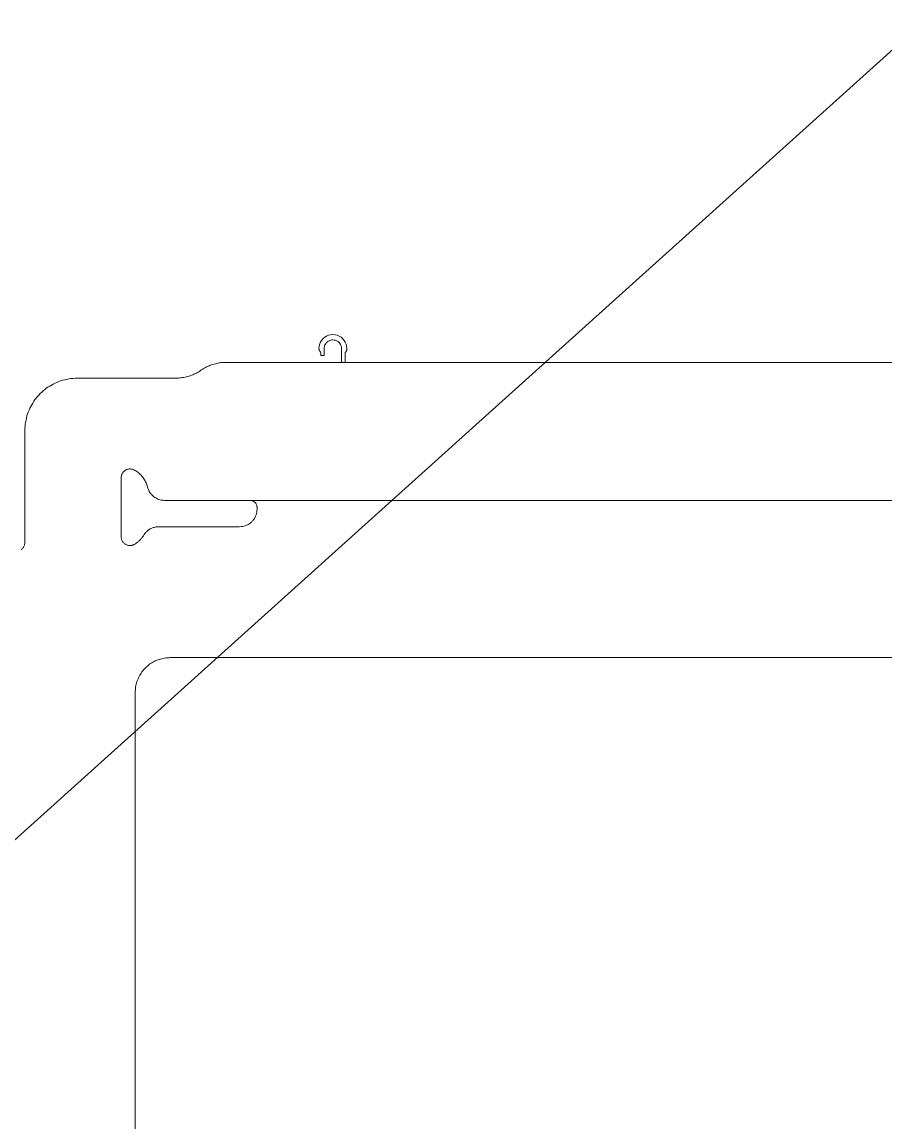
# Model space of a CAD drawing. Header units: millimetres. Extents: x 1863 to 2194, y 977 to 1295.
# Drawn here: x 2068.78 to 2093.49, y 1131.27 to 1162.76 of the extents above; entities that cross this region are included whole.
import ezdxf

# ---------------------------------------------------------------- set-up
doc = ezdxf.new("R2010")
doc.units = ezdxf.units.MM
doc.layers.add('2', color=7, linetype='Continuous', true_color=0xffffff)
doc.layers.add('BMLJ', color=4, linetype='Continuous')
doc.layers.get('0').off()

# ---------------------------------------------------------------- blocks, each defined once
blk = doc.blocks.new('A$C1B9535D9')
at = {"layer": '2', "color": 35, "linetype": 'Continuous', "lineweight": 18}
for p, q in [((3.5, 35.268), (3.558, 35.292)), ((3.558, 35.292), (3.619, 35.307)), ((3.619, 35.307), (3.684, 35.312)), ((3.684, 35.312), (3.702, 35.312)), ((3.702, 35.312), (3.711, 35.312)), ((3.711, 35.312), (3.719, 35.311)), ((3.719, 35.311), (3.728, 35.309)), ((3.728, 35.309), (3.736, 35.307)), ((3.736, 35.307), (3.744, 35.304)), ((3.744, 35.304), (3.752, 35.301)), ((3.752, 35.301), (3.76, 35.297)), ((3.76, 35.297), (3.777, 35.287)), ((3.777, 35.284), (3.805, 35.268)), ((3.284, 34.912), (3.289, 34.977)), ((3.289, 34.977), (3.304, 35.039)), ((3.304, 35.039), (3.328, 35.096)), ((3.328, 35.096), (3.361, 35.149)), ((3.361, 35.149), (3.401, 35.195)), ((3.401, 35.195), (3.448, 35.235)), ((3.447, 34.991), (3.438, 34.953)), ((3.462, 35.027), (3.447, 34.991)), ((3.448, 35.235), (3.5, 35.268)), ((3.482, 35.06), (3.462, 35.027)), ((3.507, 35.089), (3.482, 35.06)), ((3.536, 35.114), (3.507, 35.089)), ((3.569, 35.134), (3.536, 35.114)), ((3.605, 35.149), (3.569, 35.134)), ((3.644, 35.159), (3.605, 35.149)), ((3.684, 35.162), (3.644, 35.159)), ((4.023, 35.162), (3.684, 35.162)), ((3.805, 35.268), (3.834, 35.262)), ((3.834, 35.262), (4.023, 35.262)), ((4.023, 35.262), (4.029, 35.263)), ((4.029, 35.162), (4.023, 35.162)), ((4.029, 35.263), (4.034, 35.263)), ((4.034, 35.162), (4.029, 35.162)), ((4.034, 35.263), (4.04, 35.263)), ((4.04, 35.163), (4.034, 35.162)), ((4.04, 35.263), (4.046, 35.264)), ((4.046, 35.163), (4.04, 35.163)), ((4.046, 35.264), (4.052, 35.264)), ((4.052, 35.164), (4.046, 35.163)), ((4.052, 35.264), (4.058, 35.265)), ((4.058, 35.164), (4.052, 35.164)), ((4.058, 35.265), (4.063, 35.266)), ((4.063, 35.165), (4.058, 35.164)), ((4.063, 35.266), (4.069, 35.267)), ((4.069, 35.166), (4.063, 35.165)), ((4.069, 35.267), (4.074, 35.269)), ((4.074, 35.167), (4.069, 35.166)), ((4.074, 35.269), (4.08, 35.27)), ((4.08, 35.168), (4.074, 35.167)), ((4.08, 35.27), (4.08, 35.27)), ((4.08, 35.168), (4.08, 35.168)), ((3.289, 34.848), (3.284, 34.912)), ((3.304, 34.788), (3.289, 34.848)), ((3.327, 34.731), (3.304, 34.788)), ((3.359, 34.679), (3.327, 34.731)), ((3.398, 34.632), (3.359, 34.679)), ((3.438, 34.953), (3.434, 34.912)), ((3.434, 34.912), (3.436, 34.883)), ((3.436, 34.883), (3.441, 34.855)), ((3.441, 34.855), (3.449, 34.828)), ((3.449, 34.828), (3.46, 34.802)), ((3.46, 34.802), (3.474, 34.778)), ((3.474, 34.778), (3.49, 34.755)), ((3.49, 34.755), (3.509, 34.734)), ((3.509, 34.734), (3.53, 34.716)), ((3.53, 34.716), (3.554, 34.699)), ((3.554, 34.699), (3.579, 34.686)), ((3.579, 34.686), (3.605, 34.675)), ((3.605, 34.675), (3.631, 34.669)), ((3.631, 34.669), (3.658, 34.664)), ((3.658, 34.664), (3.684, 34.662)), ((3.684, 34.662), (3.879, 34.662)), ((3.879, 34.662), (3.879, 34.564)), ((3.444, 34.592), (3.398, 34.632)), ((3.495, 34.559), (3.444, 34.592)), ((3.552, 34.535), (3.495, 34.559)), ((3.612, 34.519), (3.552, 34.535)), ((3.676, 34.512), (3.612, 34.519)), ((3.685, 34.513), (3.676, 34.512)), ((3.694, 34.513), (3.685, 34.513)), ((3.703, 34.515), (3.694, 34.513)), ((3.712, 34.517), (3.703, 34.515)), ((3.72, 34.52), (3.712, 34.517)), ((3.728, 34.523), (3.72, 34.52)), ((3.736, 34.527), (3.728, 34.523)), ((3.744, 34.531), (3.736, 34.527)), ((3.751, 34.536), (3.744, 34.531)), ((3.758, 34.542), (3.751, 34.536)), ((3.783, 34.557), (3.758, 34.542)), ((3.817, 34.564), (3.783, 34.557)), ((3.879, 34.564), (3.817, 34.564))]:
    blk.add_line(p, q, dxfattribs=at)
for points, degree in [([(4.08, 106.628), (4.08, 31.849)], 1), ([(8.031, 30.091), (8.031, 66.382)], 1), ([(8.035, 66.377), (8.035, 32.542)], 1), ([(12.531, 30.25), (12.531, 62.173)], 1), ([(8.035, 32.542), (8.036, 32.553), (8.037, 32.563), (8.038, 32.574)], 3), ([(8.038, 32.574), (8.04, 32.584), (8.043, 32.595), (8.045, 32.605)], 3), ([(8.045, 32.605), (8.049, 32.614), (8.053, 32.624), (8.057, 32.634)], 3), ([(8.057, 32.634), (8.063, 32.642), (8.068, 32.651), (8.073, 32.66)], 3), ([(8.073, 32.66), (8.08, 32.667), (8.087, 32.675), (8.093, 32.683)], 3), ([(8.093, 32.683), (8.101, 32.69), (8.109, 32.696), (8.117, 32.703)], 3), ([(8.117, 32.703), (8.125, 32.708), (8.134, 32.714), (8.143, 32.719)], 3), ([(8.143, 32.719), (8.153, 32.723), (8.162, 32.727), (8.172, 32.731)], 3), ([(8.172, 32.731), (8.182, 32.734), (8.192, 32.737), (8.202, 32.739)], 3), ([(8.202, 32.739), (8.213, 32.74), (8.224, 32.741), (8.235, 32.742)], 3), ([(8.235, 32.742), (8.285, 32.742)], 1), ([(8.285, 32.742), (8.312, 32.739), (8.339, 32.737), (8.366, 32.735)], 3), ([(8.366, 32.735), (8.392, 32.729), (8.417, 32.723), (8.443, 32.716)], 3), ([(8.443, 32.716), (8.467, 32.706), (8.491, 32.696), (8.515, 32.686)], 3), ([(8.515, 32.686), (8.536, 32.672), (8.558, 32.659), (8.58, 32.645)], 3), ([(8.58, 32.645), (8.6, 32.629), (8.619, 32.612), (8.638, 32.595)], 3), ([(8.638, 32.595), (8.655, 32.576), (8.672, 32.557), (8.688, 32.537)], 3), ([(8.688, 32.537), (8.702, 32.515), (8.715, 32.493), (8.729, 32.472)], 3), ([(8.729, 32.472), (8.739, 32.448), (8.749, 32.424), (8.759, 32.4)], 3), ([(8.759, 32.4), (8.766, 32.374), (8.772, 32.349), (8.778, 32.323)], 3), ([(8.778, 32.323), (8.78, 32.296), (8.783, 32.269), (8.785, 32.242)], 3), ([(8.785, 32.242), (8.785, 29.923)], 1), ([(4.08, 31.849), (4.081, 31.823), (4.082, 31.798), (4.082, 31.772)], 3), ([(4.082, 31.772), (4.085, 31.747), (4.087, 31.722), (4.089, 31.696)], 3), ([(4.089, 31.696), (4.093, 31.671), (4.097, 31.646), (4.101, 31.621)], 3), ([(4.101, 31.621), (4.106, 31.596), (4.112, 31.571), (4.117, 31.547)], 3), ([(4.117, 31.547), (4.124, 31.522), (4.131, 31.498), (4.138, 31.474)], 3), ([(4.138, 31.474), (4.146, 31.45), (4.154, 31.426), (4.163, 31.402)], 3), ([(4.163, 31.402), (4.172, 31.378), (4.182, 31.355), (4.192, 31.332)], 3), ([(4.192, 31.332), (4.203, 31.309), (4.214, 31.286), (4.225, 31.263)], 3), ([(4.225, 31.263), (4.238, 31.241), (4.25, 31.219), (4.263, 31.197)], 3), ([(4.263, 31.197), (4.277, 31.176), (4.291, 31.154), (4.305, 31.133)], 3), ([(4.305, 31.133), (4.319, 31.112), (4.333, 31.09), (4.347, 31.069)], 3), ([(4.347, 31.069), (4.359, 31.047), (4.372, 31.025), (4.385, 31.003)], 3), ([(4.385, 31.003), (4.396, 30.98), (4.407, 30.957), (4.418, 30.934)], 3), ([(4.418, 30.934), (4.428, 30.911), (4.438, 30.888), (4.448, 30.864)], 3), ([(4.448, 30.864), (4.456, 30.84), (4.464, 30.816), (4.472, 30.792)], 3), ([(4.472, 30.792), (4.479, 30.768), (4.486, 30.744), (4.493, 30.719)], 3), ([(4.493, 30.719), (4.498, 30.694), (4.504, 30.67), (4.509, 30.645)], 3), ([(4.509, 30.645), (4.513, 30.62), (4.517, 30.595), (4.521, 30.57)], 3), ([(4.521, 30.57), (4.523, 30.544), (4.525, 30.519), (4.528, 30.493)], 3), ([(4.528, 30.493), (4.529, 30.468), (4.529, 30.442), (4.53, 30.417)], 3), ([(4.53, 30.417), (4.53, 27.589)], 1), ([(12.544, 30.088), (12.539, 30.142), (12.535, 30.196), (12.531, 30.25)], 3), ([(7.991, 29.895), (7.998, 29.916), (8.006, 29.937), (8.013, 29.957)], 3), ([(8.013, 29.957), (8.017, 29.979), (8.022, 30.001), (8.026, 30.023)], 3), ([(8.026, 30.023), (8.028, 30.046), (8.029, 30.068), (8.031, 30.091)], 3), ([(8.785, 29.923), (8.786, 29.906), (8.787, 29.888), (8.787, 29.871)], 3), ([(12.582, 29.934), (12.569, 29.985), (12.556, 30.037), (12.544, 30.088)], 3), ([(12.642, 29.79), (12.622, 29.838), (12.602, 29.886), (12.582, 29.934)], 3), ([(7.649, 29.606), (7.671, 29.613), (7.693, 29.62), (7.715, 29.627)], 3), ([(7.715, 29.627), (7.735, 29.636), (7.755, 29.646), (7.775, 29.655)], 3), ([(7.775, 29.655), (7.794, 29.667), (7.812, 29.679), (7.831, 29.691)], 3), ([(7.831, 29.691), (7.847, 29.706), (7.864, 29.72), (7.881, 29.734)], 3), ([(7.881, 29.734), (7.895, 29.75), (7.91, 29.766), (7.924, 29.783)], 3), ([(7.924, 29.783), (7.937, 29.801), (7.949, 29.819), (7.961, 29.837)], 3), ([(7.961, 29.837), (7.971, 29.856), (7.981, 29.876), (7.991, 29.895)], 3), ([(8.787, 29.871), (8.79, 29.854), (8.793, 29.837), (8.795, 29.82)], 3), ([(8.795, 29.82), (8.8, 29.804), (8.804, 29.787), (8.809, 29.771)], 3), ([(8.809, 29.771), (8.815, 29.755), (8.821, 29.739), (8.827, 29.723)], 3), ([(8.827, 29.723), (8.834, 29.708), (8.842, 29.693), (8.849, 29.678)], 3), ([(8.849, 29.678), (8.858, 29.664), (8.867, 29.65), (8.876, 29.635)], 3), ([(8.876, 29.635), (8.887, 29.622), (8.897, 29.609), (8.908, 29.595)], 3), ([(12.723, 29.659), (12.696, 29.703), (12.669, 29.747), (12.642, 29.79)], 3), ([(12.823, 29.543), (12.79, 29.582), (12.757, 29.62), (12.723, 29.659)], 3), ([(7.188, 29.269), (7.2, 29.287), (7.212, 29.305), (7.224, 29.323)], 3), ([(7.224, 29.323), (7.238, 29.34), (7.251, 29.357), (7.265, 29.374)], 3), ([(7.265, 29.374), (7.28, 29.389), (7.295, 29.405), (7.31, 29.42)], 3), ([(7.31, 29.42), (7.326, 29.435), (7.343, 29.449), (7.359, 29.463)], 3), ([(7.359, 29.463), (7.376, 29.476), (7.394, 29.489), (7.411, 29.501)], 3), ([(7.411, 29.501), (7.43, 29.513), (7.448, 29.524), (7.467, 29.535)], 3), ([(7.467, 29.535), (7.486, 29.545), (7.506, 29.554), (7.525, 29.564)], 3), ([(7.525, 29.564), (7.545, 29.572), (7.566, 29.58), (7.586, 29.587)], 3), ([(7.586, 29.587), (7.607, 29.594), (7.628, 29.6), (7.649, 29.606)], 3), ([(8.908, 29.595), (8.92, 29.583), (8.932, 29.571), (8.943, 29.558)], 3), ([(8.943, 29.558), (8.957, 29.547), (8.97, 29.536), (8.983, 29.525)], 3), ([(8.983, 29.525), (8.997, 29.515), (9.012, 29.506), (9.026, 29.496)], 3), ([(9.026, 29.496), (9.037, 29.489), (9.048, 29.482), (9.058, 29.475)], 3), ([(9.058, 29.475), (9.069, 29.468), (9.079, 29.46), (9.09, 29.453)], 3), ([(9.09, 29.453), (9.1, 29.445), (9.11, 29.437), (9.12, 29.429)], 3), ([(9.12, 29.429), (9.129, 29.42), (9.139, 29.412), (9.149, 29.403)], 3), ([(9.149, 29.403), (9.158, 29.394), (9.167, 29.385), (9.176, 29.376)], 3), ([(9.176, 29.376), (9.185, 29.367), (9.193, 29.358), (9.202, 29.348)], 3), ([(9.202, 29.348), (9.21, 29.338), (9.218, 29.329), (9.227, 29.319)], 3), ([(9.227, 29.319), (9.234, 29.308), (9.242, 29.298), (9.25, 29.288)], 3), ([(12.94, 29.443), (12.901, 29.476), (12.862, 29.509), (12.823, 29.543)], 3), ([(13.071, 29.361), (13.027, 29.388), (12.984, 29.416), (12.94, 29.443)], 3), ([(13.214, 29.301), (13.167, 29.321), (13.119, 29.341), (13.071, 29.361)], 3), ([(13.368, 29.263), (13.317, 29.275), (13.266, 29.288), (13.214, 29.301)], 3), ([(7.13, 29.096), (7.13, 29.109), (7.131, 29.122), (7.132, 29.135)], 3), ([(7.133, 29.058), (7.132, 29.071), (7.131, 29.083), (7.13, 29.096)], 3), ([(7.132, 29.135), (7.135, 29.148), (7.138, 29.161), (7.141, 29.174)], 3), ([(7.143, 29.021), (7.139, 29.033), (7.136, 29.045), (7.133, 29.058)], 3), ([(7.141, 29.174), (7.146, 29.186), (7.151, 29.199), (7.156, 29.211)], 3), ([(7.158, 28.985), (7.153, 28.997), (7.148, 29.009), (7.143, 29.021)], 3), ([(7.156, 29.211), (7.166, 29.23), (7.177, 29.25), (7.188, 29.269)], 3), ([(7.178, 28.952), (7.171, 28.963), (7.164, 28.974), (7.158, 28.985)], 3), ([(9.25, 29.288), (9.257, 29.277), (9.264, 29.267), (9.271, 29.256)], 3), ([(9.271, 29.256), (9.278, 29.245), (9.284, 29.234), (9.291, 29.223)], 3), ([(9.295, 28.984), (9.288, 28.973), (9.281, 28.963), (9.275, 28.952)], 3), ([(9.291, 29.223), (9.293, 29.219), (9.295, 29.215), (9.297, 29.211)], 3), ([(9.31, 29.02), (9.305, 29.008), (9.3, 28.996), (9.295, 28.984)], 3), ([(9.297, 29.211), (9.299, 29.207), (9.301, 29.204), (9.302, 29.2)], 3), ([(9.302, 29.2), (9.304, 29.196), (9.306, 29.192), (9.307, 29.188)], 3), ([(9.307, 29.188), (9.309, 29.184), (9.31, 29.18), (9.311, 29.175)], 3), ([(9.32, 29.059), (9.317, 29.046), (9.313, 29.033), (9.31, 29.02)], 3), ([(9.311, 29.175), (9.312, 29.171), (9.314, 29.167), (9.315, 29.163)], 3), ([(9.315, 29.163), (9.316, 29.159), (9.317, 29.155), (9.318, 29.15)], 3), ([(9.318, 29.15), (9.319, 29.146), (9.319, 29.142), (9.32, 29.138)], 3), ([(9.32, 29.138), (9.321, 29.133), (9.321, 29.129), (9.322, 29.125)], 3), ([(9.323, 29.099), (9.322, 29.086), (9.321, 29.072), (9.32, 29.059)], 3), ([(9.322, 29.125), (9.322, 29.121), (9.322, 29.116), (9.323, 29.112)], 3), ([(9.323, 29.112), (9.323, 29.108), (9.323, 29.103), (9.323, 29.099)], 3), ([(13.53, 29.25), (13.476, 29.254), (13.422, 29.258), (13.368, 29.263)], 3), ([(37.359, 29.25), (13.53, 29.25)], 1), ([(7.203, 28.923), (7.195, 28.933), (7.186, 28.942), (7.178, 28.952)], 3), ([(7.233, 28.897), (7.223, 28.906), (7.213, 28.914), (7.203, 28.923)], 3), ([(7.268, 28.876), (7.257, 28.883), (7.245, 28.89), (7.233, 28.897)], 3), ([(7.279, 28.871), (7.275, 28.873), (7.272, 28.874), (7.268, 28.876)], 3), ([(7.289, 28.867), (7.286, 28.868), (7.282, 28.87), (7.279, 28.871)], 3), ([(7.3, 28.863), (7.297, 28.864), (7.293, 28.865), (7.289, 28.867)], 3), ([(7.311, 28.859), (7.307, 28.86), (7.304, 28.861), (7.3, 28.863)], 3), ([(7.322, 28.856), (7.319, 28.857), (7.315, 28.858), (7.311, 28.859)], 3), ([(7.334, 28.854), (7.33, 28.854), (7.326, 28.855), (7.322, 28.856)], 3), ([(7.345, 28.852), (7.341, 28.852), (7.337, 28.853), (7.334, 28.854)], 3), ([(7.356, 28.85), (7.353, 28.851), (7.349, 28.851), (7.345, 28.852)], 3), ([(7.368, 28.849), (7.364, 28.85), (7.36, 28.85), (7.356, 28.85)], 3), ([(7.379, 28.849), (7.375, 28.849), (7.372, 28.849), (7.368, 28.849)], 3), ([(9.073, 28.849), (7.379, 28.849)], 1), ([(9.113, 28.852), (9.1, 28.851), (9.086, 28.85), (9.073, 28.849)], 3), ([(9.152, 28.862), (9.139, 28.859), (9.126, 28.856), (9.113, 28.852)], 3), ([(9.188, 28.877), (9.176, 28.872), (9.164, 28.867), (9.152, 28.862)], 3), ([(9.221, 28.897), (9.21, 28.891), (9.199, 28.884), (9.188, 28.877)], 3), ([(9.25, 28.922), (9.24, 28.914), (9.23, 28.906), (9.221, 28.897)], 3), ([(9.275, 28.952), (9.266, 28.942), (9.258, 28.932), (9.25, 28.922)], 3), ([(4.53, 27.589), (4.537, 27.508), (4.543, 27.427), (4.55, 27.346)], 3), ([(4.55, 27.346), (4.569, 27.269), (4.588, 27.192), (4.607, 27.116)], 3), ([(4.607, 27.116), (4.637, 27.044), (4.667, 26.972), (4.698, 26.9)], 3), ([(4.698, 26.9), (4.738, 26.835), (4.779, 26.769), (4.819, 26.704)], 3), ([(4.819, 26.704), (4.869, 26.645), (4.919, 26.587), (4.969, 26.529)], 3), ([(4.969, 26.529), (5.028, 26.479), (5.086, 26.429), (5.144, 26.379)], 3), ([(5.144, 26.379), (5.21, 26.338), (5.275, 26.297), (5.341, 26.257)], 3), ([(5.341, 26.257), (5.412, 26.226), (5.484, 26.196), (5.556, 26.166)], 3), ([(5.556, 26.166), (5.633, 26.147), (5.71, 26.128), (5.787, 26.109)], 3), ([(5.787, 26.109), (5.868, 26.102), (5.949, 26.096), (6.03, 26.089)], 3), ([(6.03, 26.089), (9.234, 26.089)], 1), ([(9.234, 26.089), (9.248, 26.088), (9.262, 26.087), (9.275, 26.086)], 3), ([(9.275, 26.086), (9.288, 26.083), (9.301, 26.08), (9.314, 26.076)], 3), ([(9.314, 26.076), (9.326, 26.071), (9.337, 26.066), (9.349, 26.061)], 3), ([(9.349, 26.061), (9.36, 26.055), (9.371, 26.048), (9.382, 26.041)], 3), ([(9.382, 26.041), (9.392, 26.033), (9.402, 26.025), (9.411, 26.016)], 3), ([(9.411, 26.016), (9.42, 26.007), (9.428, 25.997), (9.436, 25.987)], 3)]:
    blk.add_open_spline(points, degree=degree, dxfattribs=at)

msp = doc.modelspace()

# ---------------------------------------------------------------- linework, layer by layer
at = {"layer": 'BMLJ'}
msp.add_line((1893.966, 982.203), (2193.966, 1252.203), dxfattribs=at)

# ---------------------------------------------------------------- block references
at = {"linetype": 'Continuous', "rotation": 270}
msp.add_blockref('A$C1B9535D9', (2042.769, 1157.094), dxfattribs=at)

doc.saveas('drawing.dxf')
